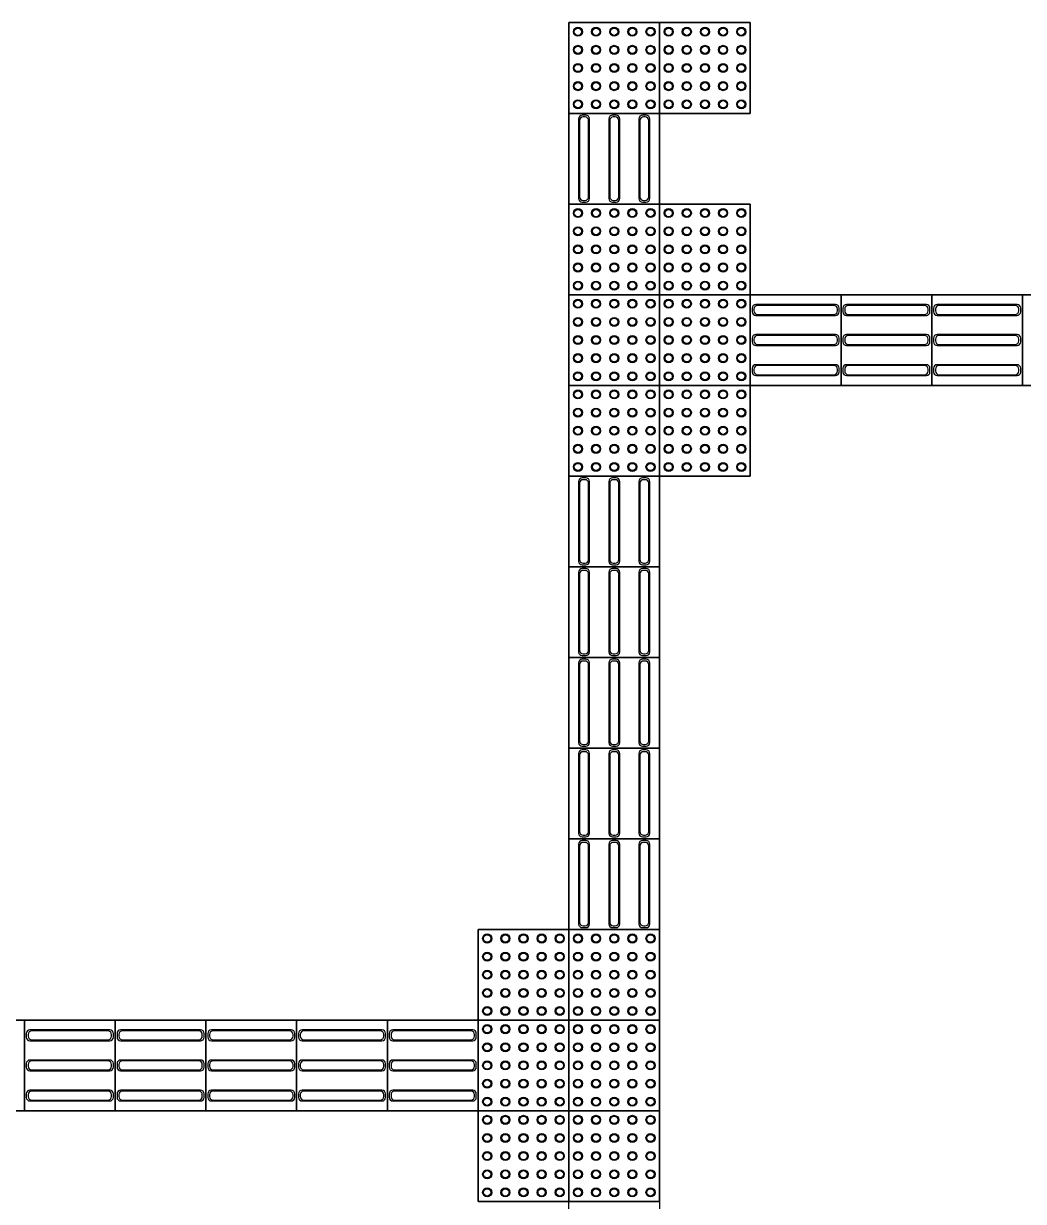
# Model space of a CAD drawing. Header units: millimetres. Extents: x 72331 to 137430, y 77189 to 139414.
# Drawn here: x 101110 to 103865, y 127944 to 131191 of the extents above; entities that cross this region are included whole.
import ezdxf

# ---------------------------------------------------------------- set-up
doc = ezdxf.new("R2010")
doc.units = ezdxf.units.MM
doc.header["$LTSCALE"] = 600
doc.layers.add('Piso Alerta', color=50, linetype='Continuous')
doc.layers.add('Piso Direcional', color=150, linetype='Continuous')

# ---------------------------------------------------------------- blocks, each defined once
blk = doc.blocks.new('*U1210')
for radius in [12.5, 10]:
    blk.add_circle((0, 0), radius)
blk = doc.blocks.new('*U1211')
at = {"layer": 'Piso Alerta', "color": 0, "linetype": 'ByBlock', "lineweight": -2, "transparency": 16777216}
for p in [(0, 200), (50, 200), (100, 200), (150, 200), (200, 200), (0, 150), (50, 150), (100, 150), (150, 150), (200, 150), (0, 100), (50, 100), (100, 100), (150, 100), (200, 100), (0, 50), (50, 50), (100, 50), (150, 50), (200, 50), (0, 0), (50, 0), (100, 0), (150, 0), (200, 0)]:
    blk.add_blockref('*U1210', p, dxfattribs=at)
blk = doc.blocks.new('*U1212')
for radius in [12.5, 10]:
    blk.add_circle((0, 0), radius)
blk = doc.blocks.new('*U1213')
at = {"layer": 'Piso Alerta', "color": 0, "linetype": 'ByBlock', "lineweight": -2, "transparency": 16777216}
for p in [(0, 200), (50, 200), (100, 200), (150, 200), (200, 200), (0, 150), (50, 150), (100, 150), (150, 150), (200, 150), (0, 100), (50, 100), (100, 100), (150, 100), (200, 100), (0, 50), (50, 50), (100, 50), (150, 50), (200, 50), (0, 0), (50, 0), (100, 0), (150, 0), (200, 0)]:
    blk.add_blockref('*U1212', p, dxfattribs=at)
blk = doc.blocks.new('*U1206')
for radius in [12.5, 10]:
    blk.add_circle((0, 0), radius)
blk = doc.blocks.new('*U1207')
at = {"layer": 'Piso Alerta', "color": 0, "linetype": 'ByBlock', "lineweight": -2, "transparency": 16777216}
for p in [(0, 200), (50, 200), (100, 200), (150, 200), (200, 200), (0, 150), (50, 150), (100, 150), (150, 150), (200, 150), (0, 100), (50, 100), (100, 100), (150, 100), (200, 100), (0, 50), (50, 50), (100, 50), (150, 50), (200, 50), (0, 0), (50, 0), (100, 0), (150, 0), (200, 0)]:
    blk.add_blockref('*U1206', p, dxfattribs=at)
blk = doc.blocks.new('*U1208')
for radius in [12.5, 10]:
    blk.add_circle((0, 0), radius)
blk = doc.blocks.new('*U1209')
at = {"layer": 'Piso Alerta', "color": 0, "linetype": 'ByBlock', "lineweight": -2, "transparency": 16777216}
for p in [(0, 200), (50, 200), (100, 200), (150, 200), (200, 200), (0, 150), (50, 150), (100, 150), (150, 150), (200, 150), (0, 100), (50, 100), (100, 100), (150, 100), (200, 100), (0, 50), (50, 50), (100, 50), (150, 50), (200, 50), (0, 0), (50, 0), (100, 0), (150, 0), (200, 0)]:
    blk.add_blockref('*U1208', p, dxfattribs=at)
blk = doc.blocks.new('*U1202')
for radius in [12.5, 10]:
    blk.add_circle((0, 0), radius)
blk = doc.blocks.new('*U1203')
at = {"layer": 'Piso Alerta', "color": 0, "linetype": 'ByBlock', "lineweight": -2, "transparency": 16777216}
for p in [(0, 200), (50, 200), (100, 200), (150, 200), (200, 200), (0, 150), (50, 150), (100, 150), (150, 150), (200, 150), (0, 100), (50, 100), (100, 100), (150, 100), (200, 100), (0, 50), (50, 50), (100, 50), (150, 50), (200, 50), (0, 0), (50, 0), (100, 0), (150, 0), (200, 0)]:
    blk.add_blockref('*U1202', p, dxfattribs=at)
blk = doc.blocks.new('*U1204')
for radius in [12.5, 10]:
    blk.add_circle((0, 0), radius)
blk = doc.blocks.new('*U1205')
at = {"layer": 'Piso Alerta', "color": 0, "linetype": 'ByBlock', "lineweight": -2, "transparency": 16777216}
for p in [(0, 200), (50, 200), (100, 200), (150, 200), (200, 200), (0, 150), (50, 150), (100, 150), (150, 150), (200, 150), (0, 100), (50, 100), (100, 100), (150, 100), (200, 100), (0, 50), (50, 50), (100, 50), (150, 50), (200, 50), (0, 0), (50, 0), (100, 0), (150, 0), (200, 0)]:
    blk.add_blockref('*U1204', p, dxfattribs=at)
blk = doc.blocks.new('*U1214')
for radius in [12.5, 10]:
    blk.add_circle((0, 0), radius)
blk = doc.blocks.new('*U1215')
at = {"layer": 'Piso Alerta', "color": 0, "linetype": 'ByBlock', "lineweight": -2, "transparency": 16777216}
for p in [(0, 200), (50, 200), (100, 200), (150, 200), (200, 200), (0, 150), (50, 150), (100, 150), (150, 150), (200, 150), (0, 100), (50, 100), (100, 100), (150, 100), (200, 100), (0, 50), (50, 50), (100, 50), (150, 50), (200, 50), (0, 0), (50, 0), (100, 0), (150, 0), (200, 0)]:
    blk.add_blockref('*U1214', p, dxfattribs=at)
blk = doc.blocks.new('*U1216')
for radius in [12.5, 10]:
    blk.add_circle((0, 0), radius)
blk = doc.blocks.new('*U1217')
at = {"layer": 'Piso Alerta', "color": 0, "linetype": 'ByBlock', "lineweight": -2, "transparency": 16777216}
for p in [(0, 200), (50, 200), (100, 200), (150, 200), (200, 200), (0, 150), (50, 150), (100, 150), (150, 150), (200, 150), (0, 100), (50, 100), (100, 100), (150, 100), (200, 100), (0, 50), (50, 50), (100, 50), (150, 50), (200, 50), (0, 0), (50, 0), (100, 0), (150, 0), (200, 0)]:
    blk.add_blockref('*U1216', p, dxfattribs=at)
blk = doc.blocks.new('*U1354')
for radius in [12.5, 10]:
    blk.add_circle((0, 0), radius)
blk = doc.blocks.new('*U1355')
at = {"layer": 'Piso Alerta', "color": 0, "linetype": 'ByBlock', "lineweight": -2, "transparency": 16777216}
for p in [(0, 200), (50, 200), (100, 200), (150, 200), (200, 200), (0, 150), (50, 150), (100, 150), (150, 150), (200, 150), (0, 100), (50, 100), (100, 100), (150, 100), (200, 100), (0, 50), (50, 50), (100, 50), (150, 50), (200, 50), (0, 0), (50, 0), (100, 0), (150, 0), (200, 0)]:
    blk.add_blockref('*U1354', p, dxfattribs=at)
blk = doc.blocks.new('*U1356')
for radius in [12.5, 10]:
    blk.add_circle((0, 0), radius)
blk = doc.blocks.new('*U1357')
at = {"layer": 'Piso Alerta', "color": 0, "linetype": 'ByBlock', "lineweight": -2, "transparency": 16777216}
for p in [(0, 200), (50, 200), (100, 200), (150, 200), (200, 200), (0, 150), (50, 150), (100, 150), (150, 150), (200, 150), (0, 100), (50, 100), (100, 100), (150, 100), (200, 100), (0, 50), (50, 50), (100, 50), (150, 50), (200, 50), (0, 0), (50, 0), (100, 0), (150, 0), (200, 0)]:
    blk.add_blockref('*U1356', p, dxfattribs=at)
blk = doc.blocks.new('*U1350')
for radius in [12.5, 10]:
    blk.add_circle((0, 0), radius)
blk = doc.blocks.new('*U1351')
at = {"layer": 'Piso Alerta', "color": 0, "linetype": 'ByBlock', "lineweight": -2, "transparency": 16777216}
for p in [(0, 200), (50, 200), (100, 200), (150, 200), (200, 200), (0, 150), (50, 150), (100, 150), (150, 150), (200, 150), (0, 100), (50, 100), (100, 100), (150, 100), (200, 100), (0, 50), (50, 50), (100, 50), (150, 50), (200, 50), (0, 0), (50, 0), (100, 0), (150, 0), (200, 0)]:
    blk.add_blockref('*U1350', p, dxfattribs=at)
blk = doc.blocks.new('*U1352')
for radius in [12.5, 10]:
    blk.add_circle((0, 0), radius)
blk = doc.blocks.new('*U1353')
at = {"layer": 'Piso Alerta', "color": 0, "linetype": 'ByBlock', "lineweight": -2, "transparency": 16777216}
for p in [(0, 200), (50, 200), (100, 200), (150, 200), (200, 200), (0, 150), (50, 150), (100, 150), (150, 150), (200, 150), (0, 100), (50, 100), (100, 100), (150, 100), (200, 100), (0, 50), (50, 50), (100, 50), (150, 50), (200, 50), (0, 0), (50, 0), (100, 0), (150, 0), (200, 0)]:
    blk.add_blockref('*U1352', p, dxfattribs=at)
blk = doc.blocks.new('*U1358')
for radius in [12.5, 10]:
    blk.add_circle((0, 0), radius)
blk = doc.blocks.new('*U1359')
at = {"layer": 'Piso Alerta', "color": 0, "linetype": 'ByBlock', "lineweight": -2, "transparency": 16777216}
for p in [(0, 200), (50, 200), (100, 200), (150, 200), (200, 200), (0, 150), (50, 150), (100, 150), (150, 150), (200, 150), (0, 100), (50, 100), (100, 100), (150, 100), (200, 100), (0, 50), (50, 50), (100, 50), (150, 50), (200, 50), (0, 0), (50, 0), (100, 0), (150, 0), (200, 0)]:
    blk.add_blockref('*U1358', p, dxfattribs=at)
blk = doc.blocks.new('*U1360')
for radius in [12.5, 10]:
    blk.add_circle((0, 0), radius)
blk = doc.blocks.new('*U1361')
at = {"layer": 'Piso Alerta', "color": 0, "linetype": 'ByBlock', "lineweight": -2, "transparency": 16777216}
for p in [(0, 200), (50, 200), (100, 200), (150, 200), (200, 200), (0, 150), (50, 150), (100, 150), (150, 150), (200, 150), (0, 100), (50, 100), (100, 100), (150, 100), (200, 100), (0, 50), (50, 50), (100, 50), (150, 50), (200, 50), (0, 0), (50, 0), (100, 0), (150, 0), (200, 0)]:
    blk.add_blockref('*U1360', p, dxfattribs=at)

msp = doc.modelspace()

# ---------------------------------------------------------------- linework, layer by layer
for points in [[(102612.3, 131193.5), (102862.3, 131193.5), (102862.3, 130943.5), (102612.3, 130943.5)], [(102862.3, 131193.5), (103112.3, 131193.5), (103112.3, 130943.5), (102862.3, 130943.5)], [(102612.3, 130943.5), (102862.3, 130943.5), (102862.3, 130693.5), (102612.3, 130693.5)], [(102612.3, 130693.5), (102862.3, 130693.5), (102862.3, 130443.5), (102612.3, 130443.5)], [(102862.3, 130693.5), (103112.3, 130693.5), (103112.3, 130443.5), (102862.3, 130443.5)], [(102612.3, 130443.5), (102862.3, 130443.5), (102862.3, 130193.5), (102612.3, 130193.5)], [(102862.3, 130443.5), (103112.3, 130443.5), (103112.3, 130193.5), (102862.3, 130193.5)], [(103112.3, 130443.5), (103362.3, 130443.5), (103362.3, 130193.5), (103112.3, 130193.5)], [(103362.3, 130443.5), (103612.3, 130443.5), (103612.3, 130193.5), (103362.3, 130193.5)], [(103612.3, 130443.5), (103862.3, 130443.5), (103862.3, 130193.5), (103612.3, 130193.5)], [(103862.3, 130443.5), (104112.3, 130443.5), (104112.3, 130193.5), (103862.3, 130193.5)], [(102612.3, 130193.5), (102862.3, 130193.5), (102862.3, 129943.5), (102612.3, 129943.5)], [(102862.3, 130193.5), (103112.3, 130193.5), (103112.3, 129943.5), (102862.3, 129943.5)], [(102612.3, 129943.5), (102862.3, 129943.5), (102862.3, 129693.5), (102612.3, 129693.5)], [(102612.3, 129693.5), (102862.3, 129693.5), (102862.3, 129443.5), (102612.3, 129443.5)], [(102612.3, 129443.5), (102862.3, 129443.5), (102862.3, 129193.5), (102612.3, 129193.5)], [(102612.3, 129193.5), (102862.3, 129193.5), (102862.3, 128943.5), (102612.3, 128943.5)], [(102612.3, 128943.5), (102862.3, 128943.5), (102862.3, 128693.5), (102612.3, 128693.5)], [(102362.3, 128693.5), (102612.3, 128693.5), (102612.3, 128443.5), (102362.3, 128443.5)], [(102612.3, 128693.5), (102862.3, 128693.5), (102862.3, 128443.5), (102612.3, 128443.5)], [(100862.3, 128443.5), (101112.3, 128443.5), (101112.3, 128193.5), (100862.3, 128193.5)], [(101112.3, 128443.5), (101362.3, 128443.5), (101362.3, 128193.5), (101112.3, 128193.5)], [(101362.3, 128443.5), (101612.3, 128443.5), (101612.3, 128193.5), (101362.3, 128193.5)], [(101362.3, 128443.5), (101612.3, 128443.5), (101612.3, 128193.5), (101362.3, 128193.5)], [(101612.3, 128443.5), (101862.3, 128443.5), (101862.3, 128193.5), (101612.3, 128193.5)], [(101862.3, 128443.5), (102112.3, 128443.5), (102112.3, 128193.5), (101862.3, 128193.5)], [(102112.3, 128443.5), (102362.3, 128443.5), (102362.3, 128193.5), (102112.3, 128193.5)], [(102362.3, 128443.5), (102612.3, 128443.5), (102612.3, 128193.5), (102362.3, 128193.5)], [(102612.3, 128443.5), (102862.3, 128443.5), (102862.3, 128193.5), (102612.3, 128193.5)], [(102362.3, 128193.5), (102612.3, 128193.5), (102612.3, 127943.5), (102362.3, 127943.5)], [(102612.3, 128193.5), (102862.3, 128193.5), (102862.3, 127943.5), (102612.3, 127943.5)], [(102612.3, 127943.5), (102862.3, 127943.5), (102862.3, 127693.5), (102612.3, 127693.5)]]:
    msp.add_lwpolyline(points, close=True)
at = {"layer": 'Piso Alerta'}
for points in [[(102862.3, 131193.5), (102612.3, 131193.5), (102612.3, 130943.5), (102862.3, 130943.5), (102862.3, 131193.5), (102862.3, 131183.5)], [(103112.3, 131193.5), (102862.3, 131193.5), (102862.3, 130943.5), (103112.3, 130943.5), (103112.3, 131193.5), (103112.3, 131183.5)], [(102862.3, 130693.5), (102612.3, 130693.5), (102612.3, 130443.5), (102862.3, 130443.5), (102862.3, 130693.5), (102862.3, 130683.5)], [(103112.3, 130693.5), (102862.3, 130693.5), (102862.3, 130443.5), (103112.3, 130443.5), (103112.3, 130693.5), (103112.3, 130683.5)], [(102862.3, 130443.5), (102612.3, 130443.5), (102612.3, 130193.5), (102862.3, 130193.5), (102862.3, 130443.5), (102862.3, 130433.5)], [(103112.3, 130443.5), (102862.3, 130443.5), (102862.3, 130193.5), (103112.3, 130193.5), (103112.3, 130443.5), (103112.3, 130433.5)], [(102862.3, 130193.5), (102612.3, 130193.5), (102612.3, 129943.5), (102862.3, 129943.5), (102862.3, 130193.5), (102862.3, 130183.5)], [(103112.3, 130193.5), (102862.3, 130193.5), (102862.3, 129943.5), (103112.3, 129943.5), (103112.3, 130193.5), (103112.3, 130183.5)], [(102612.3, 128693.5), (102362.3, 128693.5), (102362.3, 128443.5), (102612.3, 128443.5), (102612.3, 128693.5), (102612.3, 128683.5)], [(102862.3, 128693.5), (102612.3, 128693.5), (102612.3, 128443.5), (102862.3, 128443.5), (102862.3, 128693.5), (102862.3, 128683.5)], [(102612.3, 128443.5), (102362.3, 128443.5), (102362.3, 128193.5), (102612.3, 128193.5), (102612.3, 128443.5), (102612.3, 128433.5)], [(102862.3, 128443.5), (102612.3, 128443.5), (102612.3, 128193.5), (102862.3, 128193.5), (102862.3, 128443.5), (102862.3, 128433.5)], [(102612.3, 128193.5), (102362.3, 128193.5), (102362.3, 127943.5), (102612.3, 127943.5), (102612.3, 128193.5), (102612.3, 128183.5)], [(102862.3, 128193.5), (102612.3, 128193.5), (102612.3, 127943.5), (102862.3, 127943.5), (102862.3, 128193.5), (102862.3, 128183.5)]]:
    msp.add_lwpolyline(points, dxfattribs=at)
at = {"layer": 'Piso Direcional'}
for points in [[(102862.3, 130943.5), (102612.3, 130943.5), (102612.3, 130693.5), (102862.3, 130693.5), (102862.3, 130943.5), (102862.3, 130933.5)], [(103362.3, 130193.5), (103362.3, 130443.5), (103112.3, 130443.5), (103112.3, 130193.5), (103362.3, 130193.5), (103352.3, 130193.5)], [(103612.3, 130193.5), (103612.3, 130443.5), (103362.3, 130443.5), (103362.3, 130193.5), (103612.3, 130193.5), (103602.3, 130193.5)], [(103862.3, 130193.5), (103862.3, 130443.5), (103612.3, 130443.5), (103612.3, 130193.5), (103862.3, 130193.5), (103852.3, 130193.5)], [(104112.3, 130193.5), (104112.3, 130443.5), (103862.3, 130443.5), (103862.3, 130193.5), (104112.3, 130193.5), (104102.3, 130193.5)], [(102862.3, 129943.5), (102612.3, 129943.5), (102612.3, 129693.5), (102862.3, 129693.5), (102862.3, 129943.5), (102862.3, 129933.5)], [(102862.3, 129693.5), (102612.3, 129693.5), (102612.3, 129443.5), (102862.3, 129443.5), (102862.3, 129693.5), (102862.3, 129683.5)], [(102862.3, 129443.5), (102612.3, 129443.5), (102612.3, 129193.5), (102862.3, 129193.5), (102862.3, 129443.5), (102862.3, 129433.5)], [(102862.3, 129193.5), (102612.3, 129193.5), (102612.3, 128943.5), (102862.3, 128943.5), (102862.3, 129193.5), (102862.3, 129183.5)], [(102862.3, 128943.5), (102612.3, 128943.5), (102612.3, 128693.5), (102862.3, 128693.5), (102862.3, 128943.5), (102862.3, 128933.5)], [(101112.3, 128193.5), (101112.3, 128443.5), (100862.3, 128443.5), (100862.3, 128193.5), (101112.3, 128193.5), (101102.3, 128193.5)], [(101362.3, 128193.5), (101362.3, 128443.5), (101112.3, 128443.5), (101112.3, 128193.5), (101362.3, 128193.5), (101352.3, 128193.5)], [(101612.3, 128193.5), (101612.3, 128443.5), (101362.3, 128443.5), (101362.3, 128193.5), (101612.3, 128193.5), (101602.3, 128193.5)], [(101612.3, 128193.5), (101612.3, 128443.5), (101362.3, 128443.5), (101362.3, 128193.5), (101612.3, 128193.5), (101602.3, 128193.5)], [(101862.3, 128193.5), (101862.3, 128443.5), (101612.3, 128443.5), (101612.3, 128193.5), (101862.3, 128193.5), (101852.3, 128193.5)], [(102112.3, 128193.5), (102112.3, 128443.5), (101862.3, 128443.5), (101862.3, 128193.5), (102112.3, 128193.5), (102102.3, 128193.5)], [(102362.3, 128193.5), (102362.3, 128443.5), (102112.3, 128443.5), (102112.3, 128193.5), (102362.3, 128193.5), (102352.3, 128193.5)]]:
    msp.add_lwpolyline(points, dxfattribs=at)
for points in [[(102669.3, 130708.5), (102669.3, 130928.5, 0.414214), (102659.3, 130938.5), (102649.3, 130938.5, 0.414214), (102639.3, 130928.5), (102639.3, 130708.5, 0.414214), (102649.3, 130698.5), (102659.3, 130698.5, 0.414214)], [(102666.8, 130713.5), (102666.8, 130923.5, 0.414214), (102656.8, 130933.5), (102651.8, 130933.5, 0.414214), (102641.8, 130923.5), (102641.8, 130713.5, 0.414214), (102651.8, 130703.5), (102656.8, 130703.5, 0.414214)], [(102722.3, 130928.5), (102722.3, 130708.5, 0.414214), (102732.3, 130698.5), (102742.3, 130698.5, 0.414214), (102752.3, 130708.5), (102752.3, 130928.5, 0.414214), (102742.3, 130938.5), (102732.3, 130938.5, 0.414214)], [(102734.8, 130703.5), (102739.8, 130703.5, 0.414214), (102749.8, 130713.5), (102749.8, 130923.5, 0.414214), (102739.8, 130933.5), (102734.8, 130933.5, 0.414214), (102724.8, 130923.5), (102724.8, 130713.5, 0.414214)], [(102815.3, 130938.5, 0.414214), (102805.3, 130928.5), (102805.3, 130708.5, 0.414214), (102815.3, 130698.5), (102825.3, 130698.5, 0.414214), (102835.3, 130708.5), (102835.3, 130928.5, 0.414214), (102825.3, 130938.5)], [(102832.8, 130713.5), (102832.8, 130923.5, 0.414214), (102822.8, 130933.5), (102817.8, 130933.5, 0.414214), (102807.8, 130923.5), (102807.8, 130713.5, 0.414214), (102817.8, 130703.5), (102822.8, 130703.5, 0.414214)], [(103127.3, 130386.5), (103347.3, 130386.5, 0.414214), (103357.3, 130396.5), (103357.3, 130406.5, 0.414214), (103347.3, 130416.5), (103127.3, 130416.5, 0.414214), (103117.3, 130406.5), (103117.3, 130396.5, 0.414214)], [(103132.3, 130389), (103342.3, 130389, 0.414214), (103352.3, 130399), (103352.3, 130404, 0.414214), (103342.3, 130414), (103132.3, 130414, 0.414214), (103122.3, 130404), (103122.3, 130399, 0.414214)], [(103377.3, 130386.5), (103597.3, 130386.5, 0.414214), (103607.3, 130396.5), (103607.3, 130406.5, 0.414214), (103597.3, 130416.5), (103377.3, 130416.5, 0.414214), (103367.3, 130406.5), (103367.3, 130396.5, 0.414214)], [(103382.3, 130389), (103592.3, 130389, 0.414214), (103602.3, 130399), (103602.3, 130404, 0.414214), (103592.3, 130414), (103382.3, 130414, 0.414214), (103372.3, 130404), (103372.3, 130399, 0.414214)], [(103627.3, 130386.5), (103847.3, 130386.5, 0.414214), (103857.3, 130396.5), (103857.3, 130406.5, 0.414214), (103847.3, 130416.5), (103627.3, 130416.5, 0.414214), (103617.3, 130406.5), (103617.3, 130396.5, 0.414214)], [(103632.3, 130389), (103842.3, 130389, 0.414214), (103852.3, 130399), (103852.3, 130404, 0.414214), (103842.3, 130414), (103632.3, 130414, 0.414214), (103622.3, 130404), (103622.3, 130399, 0.414214)], [(103347.3, 130333.5), (103127.3, 130333.5, 0.414214), (103117.3, 130323.5), (103117.3, 130313.5, 0.414214), (103127.3, 130303.5), (103347.3, 130303.5, 0.414214), (103357.3, 130313.5), (103357.3, 130323.5, 0.414214)], [(103122.3, 130321), (103122.3, 130316, 0.414214), (103132.3, 130306), (103342.3, 130306, 0.414214), (103352.3, 130316), (103352.3, 130321, 0.414214), (103342.3, 130331), (103132.3, 130331, 0.414214)], [(103597.3, 130333.5), (103377.3, 130333.5, 0.414214), (103367.3, 130323.5), (103367.3, 130313.5, 0.414214), (103377.3, 130303.5), (103597.3, 130303.5, 0.414214), (103607.3, 130313.5), (103607.3, 130323.5, 0.414214)], [(103372.3, 130321), (103372.3, 130316, 0.414214), (103382.3, 130306), (103592.3, 130306, 0.414214), (103602.3, 130316), (103602.3, 130321, 0.414214), (103592.3, 130331), (103382.3, 130331, 0.414214)], [(103847.3, 130333.5), (103627.3, 130333.5, 0.414214), (103617.3, 130323.5), (103617.3, 130313.5, 0.414214), (103627.3, 130303.5), (103847.3, 130303.5, 0.414214), (103857.3, 130313.5), (103857.3, 130323.5, 0.414214)], [(103622.3, 130321), (103622.3, 130316, 0.414214), (103632.3, 130306), (103842.3, 130306, 0.414214), (103852.3, 130316), (103852.3, 130321, 0.414214), (103842.3, 130331), (103632.3, 130331, 0.414214)], [(103357.3, 130240.5, 0.414214), (103347.3, 130250.5), (103127.3, 130250.5, 0.414214), (103117.3, 130240.5), (103117.3, 130230.5, 0.414214), (103127.3, 130220.5), (103347.3, 130220.5, 0.414214), (103357.3, 130230.5)], [(103132.3, 130223), (103342.3, 130223, 0.414214), (103352.3, 130233), (103352.3, 130238, 0.414214), (103342.3, 130248), (103132.3, 130248, 0.414214), (103122.3, 130238), (103122.3, 130233, 0.414214)], [(103607.3, 130240.5, 0.414214), (103597.3, 130250.5), (103377.3, 130250.5, 0.414214), (103367.3, 130240.5), (103367.3, 130230.5, 0.414214), (103377.3, 130220.5), (103597.3, 130220.5, 0.414214), (103607.3, 130230.5)], [(103382.3, 130223), (103592.3, 130223, 0.414214), (103602.3, 130233), (103602.3, 130238, 0.414214), (103592.3, 130248), (103382.3, 130248, 0.414214), (103372.3, 130238), (103372.3, 130233, 0.414214)], [(103857.3, 130240.5, 0.414214), (103847.3, 130250.5), (103627.3, 130250.5, 0.414214), (103617.3, 130240.5), (103617.3, 130230.5, 0.414214), (103627.3, 130220.5), (103847.3, 130220.5, 0.414214), (103857.3, 130230.5)], [(103632.3, 130223), (103842.3, 130223, 0.414214), (103852.3, 130233), (103852.3, 130238, 0.414214), (103842.3, 130248), (103632.3, 130248, 0.414214), (103622.3, 130238), (103622.3, 130233, 0.414214)], [(102669.3, 129708.5), (102669.3, 129928.5, 0.414214), (102659.3, 129938.5), (102649.3, 129938.5, 0.414214), (102639.3, 129928.5), (102639.3, 129708.5, 0.414214), (102649.3, 129698.5), (102659.3, 129698.5, 0.414214)], [(102666.8, 129713.5), (102666.8, 129923.5, 0.414214), (102656.8, 129933.5), (102651.8, 129933.5, 0.414214), (102641.8, 129923.5), (102641.8, 129713.5, 0.414214), (102651.8, 129703.5), (102656.8, 129703.5, 0.414214)], [(102722.3, 129928.5), (102722.3, 129708.5, 0.414214), (102732.3, 129698.5), (102742.3, 129698.5, 0.414214), (102752.3, 129708.5), (102752.3, 129928.5, 0.414214), (102742.3, 129938.5), (102732.3, 129938.5, 0.414214)], [(102734.8, 129703.5), (102739.8, 129703.5, 0.414214), (102749.8, 129713.5), (102749.8, 129923.5, 0.414214), (102739.8, 129933.5), (102734.8, 129933.5, 0.414214), (102724.8, 129923.5), (102724.8, 129713.5, 0.414214)], [(102815.3, 129938.5, 0.414214), (102805.3, 129928.5), (102805.3, 129708.5, 0.414214), (102815.3, 129698.5), (102825.3, 129698.5, 0.414214), (102835.3, 129708.5), (102835.3, 129928.5, 0.414214), (102825.3, 129938.5)], [(102832.8, 129713.5), (102832.8, 129923.5, 0.414214), (102822.8, 129933.5), (102817.8, 129933.5, 0.414214), (102807.8, 129923.5), (102807.8, 129713.5, 0.414214), (102817.8, 129703.5), (102822.8, 129703.5, 0.414214)], [(102669.3, 129458.5), (102669.3, 129678.5, 0.414214), (102659.3, 129688.5), (102649.3, 129688.5, 0.414214), (102639.3, 129678.5), (102639.3, 129458.5, 0.414214), (102649.3, 129448.5), (102659.3, 129448.5, 0.414214)], [(102666.8, 129463.5), (102666.8, 129673.5, 0.414214), (102656.8, 129683.5), (102651.8, 129683.5, 0.414214), (102641.8, 129673.5), (102641.8, 129463.5, 0.414214), (102651.8, 129453.5), (102656.8, 129453.5, 0.414214)], [(102722.3, 129678.5), (102722.3, 129458.5, 0.414214), (102732.3, 129448.5), (102742.3, 129448.5, 0.414214), (102752.3, 129458.5), (102752.3, 129678.5, 0.414214), (102742.3, 129688.5), (102732.3, 129688.5, 0.414214)], [(102734.8, 129453.5), (102739.8, 129453.5, 0.414214), (102749.8, 129463.5), (102749.8, 129673.5, 0.414214), (102739.8, 129683.5), (102734.8, 129683.5, 0.414214), (102724.8, 129673.5), (102724.8, 129463.5, 0.414214)], [(102815.3, 129688.5, 0.414214), (102805.3, 129678.5), (102805.3, 129458.5, 0.414214), (102815.3, 129448.5), (102825.3, 129448.5, 0.414214), (102835.3, 129458.5), (102835.3, 129678.5, 0.414214), (102825.3, 129688.5)], [(102832.8, 129463.5), (102832.8, 129673.5, 0.414214), (102822.8, 129683.5), (102817.8, 129683.5, 0.414214), (102807.8, 129673.5), (102807.8, 129463.5, 0.414214), (102817.8, 129453.5), (102822.8, 129453.5, 0.414214)], [(102669.3, 129208.5), (102669.3, 129428.5, 0.414214), (102659.3, 129438.5), (102649.3, 129438.5, 0.414214), (102639.3, 129428.5), (102639.3, 129208.5, 0.414214), (102649.3, 129198.5), (102659.3, 129198.5, 0.414214)], [(102666.8, 129213.5), (102666.8, 129423.5, 0.414214), (102656.8, 129433.5), (102651.8, 129433.5, 0.414214), (102641.8, 129423.5), (102641.8, 129213.5, 0.414214), (102651.8, 129203.5), (102656.8, 129203.5, 0.414214)], [(102722.3, 129428.5), (102722.3, 129208.5, 0.414214), (102732.3, 129198.5), (102742.3, 129198.5, 0.414214), (102752.3, 129208.5), (102752.3, 129428.5, 0.414214), (102742.3, 129438.5), (102732.3, 129438.5, 0.414214)], [(102734.8, 129203.5), (102739.8, 129203.5, 0.414214), (102749.8, 129213.5), (102749.8, 129423.5, 0.414214), (102739.8, 129433.5), (102734.8, 129433.5, 0.414214), (102724.8, 129423.5), (102724.8, 129213.5, 0.414214)], [(102815.3, 129438.5, 0.414214), (102805.3, 129428.5), (102805.3, 129208.5, 0.414214), (102815.3, 129198.5), (102825.3, 129198.5, 0.414214), (102835.3, 129208.5), (102835.3, 129428.5, 0.414214), (102825.3, 129438.5)], [(102832.8, 129213.5), (102832.8, 129423.5, 0.414214), (102822.8, 129433.5), (102817.8, 129433.5, 0.414214), (102807.8, 129423.5), (102807.8, 129213.5, 0.414214), (102817.8, 129203.5), (102822.8, 129203.5, 0.414214)], [(102669.3, 128958.5), (102669.3, 129178.5, 0.414214), (102659.3, 129188.5), (102649.3, 129188.5, 0.414214), (102639.3, 129178.5), (102639.3, 128958.5, 0.414214), (102649.3, 128948.5), (102659.3, 128948.5, 0.414214)], [(102722.3, 129178.5), (102722.3, 128958.5, 0.414214), (102732.3, 128948.5), (102742.3, 128948.5, 0.414214), (102752.3, 128958.5), (102752.3, 129178.5, 0.414214), (102742.3, 129188.5), (102732.3, 129188.5, 0.414214)], [(102815.3, 129188.5, 0.414214), (102805.3, 129178.5), (102805.3, 128958.5, 0.414214), (102815.3, 128948.5), (102825.3, 128948.5, 0.414214), (102835.3, 128958.5), (102835.3, 129178.5, 0.414214), (102825.3, 129188.5)], [(102666.8, 128963.5), (102666.8, 129173.5, 0.414214), (102656.8, 129183.5), (102651.8, 129183.5, 0.414214), (102641.8, 129173.5), (102641.8, 128963.5, 0.414214), (102651.8, 128953.5), (102656.8, 128953.5, 0.414214)], [(102734.8, 128953.5), (102739.8, 128953.5, 0.414214), (102749.8, 128963.5), (102749.8, 129173.5, 0.414214), (102739.8, 129183.5), (102734.8, 129183.5, 0.414214), (102724.8, 129173.5), (102724.8, 128963.5, 0.414214)], [(102832.8, 128963.5), (102832.8, 129173.5, 0.414214), (102822.8, 129183.5), (102817.8, 129183.5, 0.414214), (102807.8, 129173.5), (102807.8, 128963.5, 0.414214), (102817.8, 128953.5), (102822.8, 128953.5, 0.414214)], [(102669.3, 128708.5), (102669.3, 128928.5, 0.414214), (102659.3, 128938.5), (102649.3, 128938.5, 0.414214), (102639.3, 128928.5), (102639.3, 128708.5, 0.414214), (102649.3, 128698.5), (102659.3, 128698.5, 0.414214)], [(102666.8, 128713.5), (102666.8, 128923.5, 0.414214), (102656.8, 128933.5), (102651.8, 128933.5, 0.414214), (102641.8, 128923.5), (102641.8, 128713.5, 0.414214), (102651.8, 128703.5), (102656.8, 128703.5, 0.414214)], [(102722.3, 128928.5), (102722.3, 128708.5, 0.414214), (102732.3, 128698.5), (102742.3, 128698.5, 0.414214), (102752.3, 128708.5), (102752.3, 128928.5, 0.414214), (102742.3, 128938.5), (102732.3, 128938.5, 0.414214)], [(102734.8, 128703.5), (102739.8, 128703.5, 0.414214), (102749.8, 128713.5), (102749.8, 128923.5, 0.414214), (102739.8, 128933.5), (102734.8, 128933.5, 0.414214), (102724.8, 128923.5), (102724.8, 128713.5, 0.414214)], [(102815.3, 128938.5, 0.414214), (102805.3, 128928.5), (102805.3, 128708.5, 0.414214), (102815.3, 128698.5), (102825.3, 128698.5, 0.414214), (102835.3, 128708.5), (102835.3, 128928.5, 0.414214), (102825.3, 128938.5)], [(102832.8, 128713.5), (102832.8, 128923.5, 0.414214), (102822.8, 128933.5), (102817.8, 128933.5, 0.414214), (102807.8, 128923.5), (102807.8, 128713.5, 0.414214), (102817.8, 128703.5), (102822.8, 128703.5, 0.414214)], [(101127.3, 128386.5), (101347.3, 128386.5, 0.414214), (101357.3, 128396.5), (101357.3, 128406.5, 0.414214), (101347.3, 128416.5), (101127.3, 128416.5, 0.414214), (101117.3, 128406.5), (101117.3, 128396.5, 0.414214)], [(101132.3, 128389), (101342.3, 128389, 0.414214), (101352.3, 128399), (101352.3, 128404, 0.414214), (101342.3, 128414), (101132.3, 128414, 0.414214), (101122.3, 128404), (101122.3, 128399, 0.414214)], [(101377.3, 128386.5), (101597.3, 128386.5, 0.414214), (101607.3, 128396.5), (101607.3, 128406.5, 0.414214), (101597.3, 128416.5), (101377.3, 128416.5, 0.414214), (101367.3, 128406.5), (101367.3, 128396.5, 0.414214)], [(101382.3, 128389), (101592.3, 128389, 0.414214), (101602.3, 128399), (101602.3, 128404, 0.414214), (101592.3, 128414), (101382.3, 128414, 0.414214), (101372.3, 128404), (101372.3, 128399, 0.414214)], [(101627.3, 128386.5), (101847.3, 128386.5, 0.414214), (101857.3, 128396.5), (101857.3, 128406.5, 0.414214), (101847.3, 128416.5), (101627.3, 128416.5, 0.414214), (101617.3, 128406.5), (101617.3, 128396.5, 0.414214)], [(101632.3, 128389), (101842.3, 128389, 0.414214), (101852.3, 128399), (101852.3, 128404, 0.414214), (101842.3, 128414), (101632.3, 128414, 0.414214), (101622.3, 128404), (101622.3, 128399, 0.414214)], [(101877.3, 128386.5), (102097.3, 128386.5, 0.414214), (102107.3, 128396.5), (102107.3, 128406.5, 0.414214), (102097.3, 128416.5), (101877.3, 128416.5, 0.414214), (101867.3, 128406.5), (101867.3, 128396.5, 0.414214)], [(101882.3, 128389), (102092.3, 128389, 0.414214), (102102.3, 128399), (102102.3, 128404, 0.414214), (102092.3, 128414), (101882.3, 128414, 0.414214), (101872.3, 128404), (101872.3, 128399, 0.414214)], [(102127.3, 128386.5), (102347.3, 128386.5, 0.414214), (102357.3, 128396.5), (102357.3, 128406.5, 0.414214), (102347.3, 128416.5), (102127.3, 128416.5, 0.414214), (102117.3, 128406.5), (102117.3, 128396.5, 0.414214)], [(102132.3, 128389), (102342.3, 128389, 0.414214), (102352.3, 128399), (102352.3, 128404, 0.414214), (102342.3, 128414), (102132.3, 128414, 0.414214), (102122.3, 128404), (102122.3, 128399, 0.414214)], [(101347.3, 128333.5), (101127.3, 128333.5, 0.414214), (101117.3, 128323.5), (101117.3, 128313.5, 0.414214), (101127.3, 128303.5), (101347.3, 128303.5, 0.414214), (101357.3, 128313.5), (101357.3, 128323.5, 0.414214)], [(101122.3, 128321), (101122.3, 128316, 0.414214), (101132.3, 128306), (101342.3, 128306, 0.414214), (101352.3, 128316), (101352.3, 128321, 0.414214), (101342.3, 128331), (101132.3, 128331, 0.414214)], [(101597.3, 128333.5), (101377.3, 128333.5, 0.414214), (101367.3, 128323.5), (101367.3, 128313.5, 0.414214), (101377.3, 128303.5), (101597.3, 128303.5, 0.414214), (101607.3, 128313.5), (101607.3, 128323.5, 0.414214)], [(101372.3, 128321), (101372.3, 128316, 0.414214), (101382.3, 128306), (101592.3, 128306, 0.414214), (101602.3, 128316), (101602.3, 128321, 0.414214), (101592.3, 128331), (101382.3, 128331, 0.414214)], [(101847.3, 128333.5), (101627.3, 128333.5, 0.414214), (101617.3, 128323.5), (101617.3, 128313.5, 0.414214), (101627.3, 128303.5), (101847.3, 128303.5, 0.414214), (101857.3, 128313.5), (101857.3, 128323.5, 0.414214)], [(101622.3, 128321), (101622.3, 128316, 0.414214), (101632.3, 128306), (101842.3, 128306, 0.414214), (101852.3, 128316), (101852.3, 128321, 0.414214), (101842.3, 128331), (101632.3, 128331, 0.414214)], [(102097.3, 128333.5), (101877.3, 128333.5, 0.414214), (101867.3, 128323.5), (101867.3, 128313.5, 0.414214), (101877.3, 128303.5), (102097.3, 128303.5, 0.414214), (102107.3, 128313.5), (102107.3, 128323.5, 0.414214)], [(101872.3, 128321), (101872.3, 128316, 0.414214), (101882.3, 128306), (102092.3, 128306, 0.414214), (102102.3, 128316), (102102.3, 128321, 0.414214), (102092.3, 128331), (101882.3, 128331, 0.414214)], [(102347.3, 128333.5), (102127.3, 128333.5, 0.414214), (102117.3, 128323.5), (102117.3, 128313.5, 0.414214), (102127.3, 128303.5), (102347.3, 128303.5, 0.414214), (102357.3, 128313.5), (102357.3, 128323.5, 0.414214)], [(102122.3, 128321), (102122.3, 128316, 0.414214), (102132.3, 128306), (102342.3, 128306, 0.414214), (102352.3, 128316), (102352.3, 128321, 0.414214), (102342.3, 128331), (102132.3, 128331, 0.414214)], [(101357.3, 128240.5, 0.414214), (101347.3, 128250.5), (101127.3, 128250.5, 0.414214), (101117.3, 128240.5), (101117.3, 128230.5, 0.414214), (101127.3, 128220.5), (101347.3, 128220.5, 0.414214), (101357.3, 128230.5)], [(101132.3, 128223), (101342.3, 128223, 0.414214), (101352.3, 128233), (101352.3, 128238, 0.414214), (101342.3, 128248), (101132.3, 128248, 0.414214), (101122.3, 128238), (101122.3, 128233, 0.414214)], [(101607.3, 128240.5, 0.414214), (101597.3, 128250.5), (101377.3, 128250.5, 0.414214), (101367.3, 128240.5), (101367.3, 128230.5, 0.414214), (101377.3, 128220.5), (101597.3, 128220.5, 0.414214), (101607.3, 128230.5)], [(101382.3, 128223), (101592.3, 128223, 0.414214), (101602.3, 128233), (101602.3, 128238, 0.414214), (101592.3, 128248), (101382.3, 128248, 0.414214), (101372.3, 128238), (101372.3, 128233, 0.414214)], [(101857.3, 128240.5, 0.414214), (101847.3, 128250.5), (101627.3, 128250.5, 0.414214), (101617.3, 128240.5), (101617.3, 128230.5, 0.414214), (101627.3, 128220.5), (101847.3, 128220.5, 0.414214), (101857.3, 128230.5)], [(101632.3, 128223), (101842.3, 128223, 0.414214), (101852.3, 128233), (101852.3, 128238, 0.414214), (101842.3, 128248), (101632.3, 128248, 0.414214), (101622.3, 128238), (101622.3, 128233, 0.414214)], [(102107.3, 128240.5, 0.414214), (102097.3, 128250.5), (101877.3, 128250.5, 0.414214), (101867.3, 128240.5), (101867.3, 128230.5, 0.414214), (101877.3, 128220.5), (102097.3, 128220.5, 0.414214), (102107.3, 128230.5)], [(101882.3, 128223), (102092.3, 128223, 0.414214), (102102.3, 128233), (102102.3, 128238, 0.414214), (102092.3, 128248), (101882.3, 128248, 0.414214), (101872.3, 128238), (101872.3, 128233, 0.414214)], [(102357.3, 128240.5, 0.414214), (102347.3, 128250.5), (102127.3, 128250.5, 0.414214), (102117.3, 128240.5), (102117.3, 128230.5, 0.414214), (102127.3, 128220.5), (102347.3, 128220.5, 0.414214), (102357.3, 128230.5)], [(102132.3, 128223), (102342.3, 128223, 0.414214), (102352.3, 128233), (102352.3, 128238, 0.414214), (102342.3, 128248), (102132.3, 128248, 0.414214), (102122.3, 128238), (102122.3, 128233, 0.414214)]]:
    msp.add_lwpolyline(points, format="xyb", close=True, dxfattribs=at)

# ---------------------------------------------------------------- block references
at = {"layer": 'Piso Alerta'}
for name, p in [('*U1215', (102637.3, 130968.5)), ('*U1217', (102887.3, 130968.5)), ('*U1203', (102637.3, 130468.5)), ('*U1205', (102887.3, 130468.5)), ('*U1207', (102637.3, 130218.5)), ('*U1209', (102887.3, 130218.5)), ('*U1211', (102637.3, 129968.5)), ('*U1213', (102887.3, 129968.5)), ('*U1359', (102387.3, 128468.5)), ('*U1361', (102637.3, 128468.5)), ('*U1351', (102387.3, 128218.5)), ('*U1353', (102637.3, 128218.5)), ('*U1355', (102387.3, 127968.5)), ('*U1357', (102637.3, 127968.5))]:
    msp.add_blockref(name, p, dxfattribs=at)

doc.saveas('drawing.dxf')
